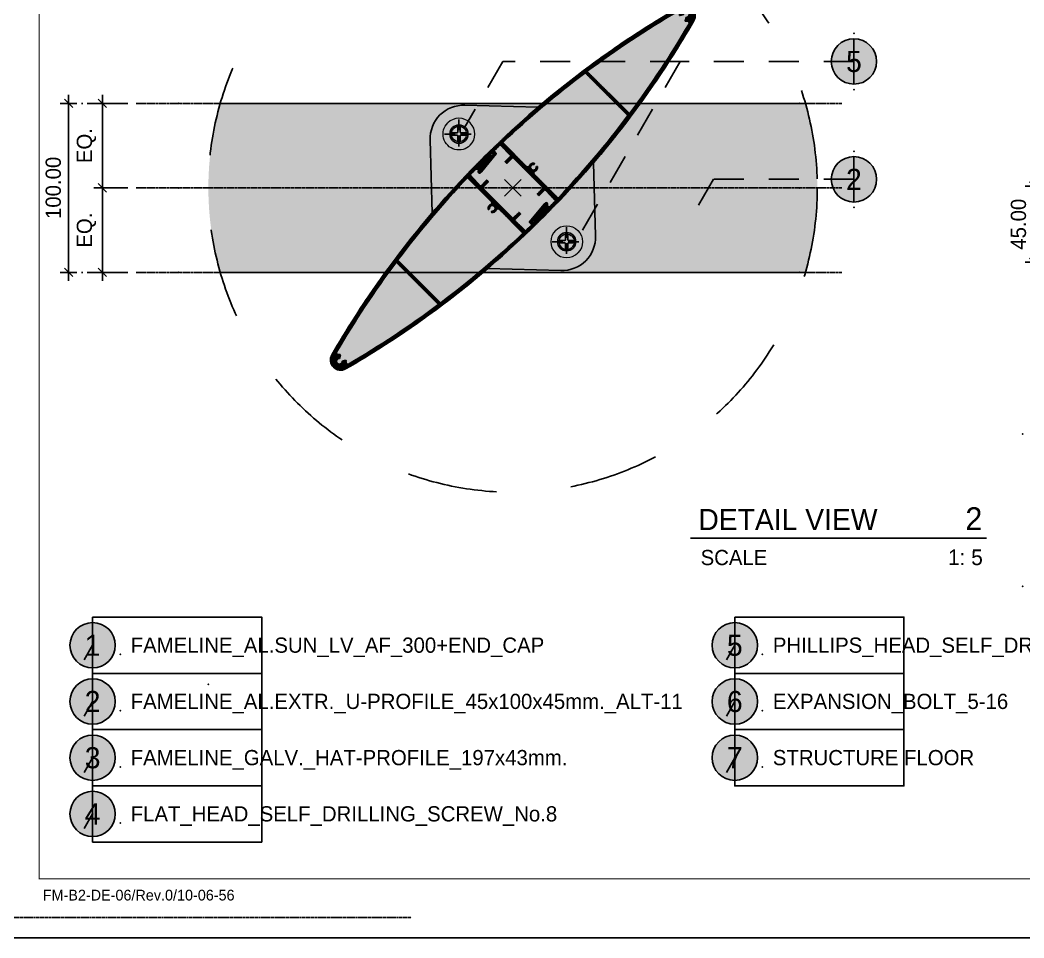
# Model space of a CAD drawing. Header units: millimetres. Extents: x -244126 to 368105, y -173968 to 259060.
# Drawn here: x -87612 to -87019, y 50301 to 50843 of the extents above; entities that cross this region are included whole.
import ezdxf
from ezdxf.enums import TextEntityAlignment as Align
from ezdxf.xclip import XClip

# ---------------------------------------------------------------- set-up
doc = ezdxf.new("R2010")
doc.units = ezdxf.units.MM
doc.header["$MEASUREMENT"] = 0
doc.header["$XCLIPFRAME"] = 0
for name, pattern in [('005_GG_TA_LINE', [13.75, 5, -1.25, 1.25, -1.25, 5]), ('ACAD_ISO04W100', [30, 24, -3, 0, -3]), ('BORDER2', [22.224999999999998, 6.35, -3.175, 6.35, -3.175, 0, -3.175]), ('CENTER', [2, 1.25, -0.25, 0.25, -0.25]), ('HIDDEN', [9.524999999999999, 6.35, -3.175]), ('TA_G_001.00_GG_TA_L_INE', [2.95, 1.1, -0.25, 0.25, -0.25, 1.1]), ('TA_GL_000.00010', [0.000275, 0.0001, -2.5e-05, 2.5e-05, -2.5e-05, 0.0001]), ('TA_HL_001.00', [6.5, 3.55, -2.95]), ('TA_HL_003.00000', [19.5, 10.65, -8.85]), ('TA_HL_015.00000', [97.5, 53.25, -44.25])]:
    doc.linetypes.add(name, pattern=pattern)
for name, color, linetype in [('000 - GRID', 8, 'CENTER'), ('000 - H A T C H', 8, 'Continuous'), ('000 - L I N E 0.1', 1, 'Continuous'), ('000 - SYMBOL CON', 1, 'Continuous'), ('000 - T E X T', 4, 'Continuous'), ('000 - TITLEBLOCK', 4, 'Continuous'), ('001 - ASCESSORIES', 1, 'Continuous'), ('A03_SUN LOUVER', 7, 'Continuous')]:
    doc.layers.add(name, color=color, linetype=linetype)
doc.styles.add('BROWALLIA', font='BrowalliaUPC.ttf')
doc.styles.add('century gothic111111', font='CordiaUPC.ttf')
doc.styles.add('Cetury Gothic', font='GOTHIC.TTF')
doc.styles.add('CORDIA', font='cordia.shx')
doc.styles.add('TA', font='Cordia New.ttf', dxfattribs={"height": 4.5})
doc.dimstyles.new('DIM E-E', dxfattribs={"dimscale": 2, "dimtxt": 0.18, "dimasz": 0.1, "dimexe": 0.1, "dimexo": 0.1, "dimgap": 0.09, "dimtad": 1, "dimtoh": 1, "dimzin": 0, "dimdsep": 46, "dimtxsty": 'CORDIA', "dimblk": 'OBLIQUE', "dimcen": 0.1, "dimdle": 0.1, "dimclrd": 40, "dimclre": 140, "dimclrt": 3, "dimadec": 0, "dimazin": 0, "dimtfac": 1, "dimtix": 1, "dimtmove": 2, "dimatfit": 3, "dimfxl": 1, "dimtolj": 1, "dimtzin": 0, "dimarcsym": 0})

# ---------------------------------------------------------------- blocks, each defined once
blk = doc.blocks.new('*U1777')
at = {"color": 0}
blk.add_wipeout([(3.637978807091713e-12, 50), (3.637978807091713e-12, -50), (2500.0000000000036, -50), (2500.0000000000036, 50)], dxfattribs=at).dxf.layer = '001 - ASCESSORIES'
at = {"layer": '001 - ASCESSORIES', "color": 0}
blk.add_lwpolyline([(3.645084234449314e-12, 50.00000000000001), (3.623767952376511e-12, -49.99999999999999), (2500.000000000003, -50.00000000000016), (2500.000000000003, 49.99999999999983)], close=True, dxfattribs=at)
blk = doc.blocks.new('000 - ASSCESSORIES_FAMELINE_AL.END_CAP_FOR_AF_300_TOP_VIEW_PART_1_of_4')
at = {"layer": '000 - H A T C H'}
h = blk.add_hatch(color=250, dxfattribs=at)
edge = h.paths.add_edge_path()
edge.add_line((44.26472835011374, 23.25153372617945), (14.52266582313227, 54.66245292382609))
edge.add_arc((-0.3262194707072616, 40.44413862827247), 20.55844974400425, 43.75724557493645, 89.09079801459133)
edge.add_line((0, 61), (0, 54.39999996224135))
edge.add_arc((0, 44.99999996876431), 9.399999993477032, -90, 90, ccw=False)
edge.add_line((0, 35.59999997528728), (0, 0))
edge.add_line((0, 0), (150, 0))
edge.add_arc((143.9253125867756, -0.05756107502707097), 6.074960118860481, 0.5428934427453079, 74.97374580631451)
edge.add_arc((5.427125415735645e-11, -536.1842101542244), 561.1842101368545, 74.97302848763162, 85.47596078445538)
at = {"layer": '001 - ASCESSORIES', "color": 0}
blk.add_lwpolyline([(150, 0, 0.3340455848577997), (145.5562401227216, 5.794662744228845, 0.04588564638147995), (44.26472835011373, 23.25153372617933), (14.52266582313314, 54.66245292382519, 0.2004257880829333), (0, 61)], format="xyb", dxfattribs=at)
at = {"layer": '001 - ASCESSORIES', "color": 8, "linetype": 'Continuous', "lineweight": 15}
for radius in [9.399999993477033, 4.499999996877314]:
    blk.add_arc((0, 44.99999996876431), radius, 270, 90, dxfattribs=at)
blk = doc.blocks.new('000 - ASSCESSORIES_FAMELINE_AL.END_CAP_FOR_AF_300_TOP_VIEW')
at = {"layer": '001 - ASCESSORIES', "color": 0}
blk.add_point((0, 0), dxfattribs=at)
at = {"layer": '001 - ASCESSORIES', "color": 0, "xscale": -1}
blk.add_blockref('000 - ASSCESSORIES_FAMELINE_AL.END_CAP_FOR_AF_300_TOP_VIEW_PART_1_of_4', (0, 0), dxfattribs=at)
at = {"layer": '001 - ASCESSORIES', "color": 0}
blk.add_blockref('000 - ASSCESSORIES_FAMELINE_AL.END_CAP_FOR_AF_300_TOP_VIEW_PART_1_of_4', (0, 0), dxfattribs=at)
at = {"layer": '001 - ASCESSORIES', "color": 0, "rotation": 180}
blk.add_blockref('000 - ASSCESSORIES_FAMELINE_AL.END_CAP_FOR_AF_300_TOP_VIEW_PART_1_of_4', (0, 0), dxfattribs=at)
at = {"layer": '001 - ASCESSORIES', "color": 0, "xscale": -1, "rotation": 180}
blk.add_blockref('000 - ASSCESSORIES_FAMELINE_AL.END_CAP_FOR_AF_300_TOP_VIEW_PART_1_of_4', (0, 0), dxfattribs=at)
blk = doc.blocks.new('000 - FAMELINE_AL.SUN_LV_AF_300_CUT_VIEW_PART_1_of_2')
at = {"layer": '000 - H A T C H'}
h = blk.add_hatch(dxfattribs=at)
h.set_pattern_fill('ANSI32', color=256, scale=0.1)
h.set_pattern_definition([(45, (1e-07, 0), (-0.6735192090801867, 0.6735192090801867), []), (45, (0.4490130999976489, 0), (-0.6735192090801867, 0.6735192090801867), [])])
edge = h.paths.add_edge_path()
edge.add_line((-12.69999989999709, -14.5), (-12.69999989999709, -22.96252179788644))
edge.add_arc((-12.39999989999619, -22.96252179788514), 0.3000000000009049, 180.0000000002476, 268.729579930849)
edge.add_arc((1.010724819394682e-07, 536.1842102674107), 559.5842103790587, 268.7295799305708, 269.2112908458474)
edge.add_arc((-7.700000101717837, -23.14700182279376), 0.1999999999846368, 269.2112906221153, 359.9999998045877)
edge.add_line((-7.500000101733201, -23.14700182347588), (-7.500000101733201, -21.33554905166602))
edge.add_arc((-7.300000101733083, -21.33554905166629), 0.2000000000001174, 94.99999999989979, 179.9999999999227, ccw=False)
edge.add_line((-7.317431250282277, -21.13631011204779), (6.384361544324896, -19.93755857253745))
edge.add_line((6.384361544324896, -19.93755857253745), (7.573502437872924, -19.93755857253745))
edge.add_arc((7.573502437872773, -20.13755857254167), 0.2000000000042164, 40.29714280170782, 89.99999999995669, ccw=False)
edge.add_arc((6.963341971657395, -20.65495996967756), 1.000000000185679, -102.31057074687902, 40.29714279829642, ccw=False)
edge.add_line((6.750131329593535, -21.63196622476607), (6.463341971552985, -21.13523248556703))
edge.add_line((6.463341971552985, -21.13523248556703), (-5.413028147479815, -22.17428023481989))
edge.add_arc((-5.40000010173248, -22.77413877649765), 0.599999999999801, 91.24418450716492, 271.0070075805223)
edge.add_line((-5.389455285913606, -23.37404610839076), (-0.6000001017317453, -23.80000011160882))
edge.add_arc((-0.6000001017549951, -24.40000011161049), 0.6000000000016641, -91.93687809869272, 89.99999999777981, ccw=False)
edge.add_arc((1.0000535155541e-07, 536.1842102123957), 561.1842103240335, 254.9671165591227, 269.93667071991433, ccw=False)
edge.add_arc((-143.9999998996585, -4.263800388132184e-12), 6.000000100977642, 105.0328834441222, 254.9671165619929, ccw=False)
edge.add_arc((1.003206904215403e-07, -536.1842102147752), 561.1842103264052, 90.0306457604641, 105.03288344091101, ccw=False)
edge.add_arc((-0.2999996984743082, 24.69991988105383), 0.3000000002147847, 4.1291173147328664e-08, 90.03064580192978, ccw=False)
edge.add_line((3.017404767684638e-07, 24.69991988127003), (3.017404767684638e-07, 24.20157889305665))
edge.add_arc((0.6000003017390402, 24.20157889305504), 0.5999999999985635, 179.9999999998463, 264.9177257110026)
edge.add_line((0.5468486145102022, 23.60393778156504), (4.182792874234258, 23.28057218916365))
edge.add_arc((4.137739819342601, 22.77399263906934), 0.5085790187658414, -85.0000000003829, 84.91772571131582, ccw=False)
edge.add_line((4.182065401465628, 22.26734891701381), (-6.163450113767646, 21.36223359109863))
edge.add_arc((-6.189596836592891, 21.66109200052944), 0.3000000000033566, 210.0000000003152, 275.0000000001255, ccw=False)
edge.add_line((-6.449404457730304, 21.51109200052633), (-7.422896813005388, 23.19723022065227))
edge.add_arc((-7.682704434144409, 23.04723022065147), 0.3000000000035955, 29.9999999997803, 90.78707816440158)
edge.add_arc((9.965100034037278e-08, -536.1842101817648), 559.584210293406, 90.78707816472217, 91.27042006943643)
edge.add_line((-12.40665125846939, 23.26244805454371), (-12.69999989999709, 14.5))
edge.add_arc((-12.399999899996, 14.50000000000182), 0.3000000000010914, 180.0000000003474, 270.0000000003474)
edge.add_line((-12.39999989999418, 14.20000000000073), (-7.799999899995634, 14.20000000000073))
edge.add_arc((-7.799999899996544, 14.10000000000127), 0.0999999999994543, -5.210836206970271e-10, 89.99999999947892, ccw=False)
edge.add_line((-7.699999899997089, 14.10000000000036), (-7.699999899997089, 12.80000000000109))
edge.add_arc((-7.799999899996544, 12.80000000000018), 0.0999999999994543, -89.99999999947892, 5.210836206970271e-10, ccw=False)
edge.add_line((-7.799999899995634, 12.70000000000073), (-12.39999989999418, 12.70000000000073))
edge.add_arc((-12.39999989999573, 12.39999999999936), 0.300000000001365, 89.99999999970484, 179.9999999996004)
edge.add_line((-12.69999989999709, 12.40000000000146), (-12.69999989999709, -12.39999999999964))
edge.add_arc((-12.39999989999509, -12.39999999999873), 0.3000000000020009, 180.0000000001737, 270.0000000001737)
edge.add_line((-12.39999989999418, -12.70000000000073), (-7.799999899995634, -12.69999999999891))
edge.add_arc((-7.799999899996453, -12.79999999999827), 0.09999999999936371, -5.729816621169448e-10, 89.99999999953081, ccw=False)
edge.add_line((-7.699999899997089, -12.79999999999927), (-7.699999899997089, -14.09999999999854))
edge.add_arc((-7.799999899996544, -14.09999999999945), 0.0999999999994543, -89.99999999947892, 5.210836206970271e-10, ccw=False)
edge.add_line((-7.799999899995634, -14.19999999999891), (-12.39999989999418, -14.19999999999891))
edge.add_arc((-12.39999989999509, -14.50000000000091), 0.3000000000020009, 89.9999999998263, 179.9999999998263)
edge = h.paths.add_edge_path(flags=16)
edge.add_arc((-78.03686660911126, 17.62900320166201), 0.3000000000013996, 98.02064417349526, 179.999999999255)
edge.add_line((-78.33686660911266, 17.62900320166591), (-78.33686660915632, -17.62900320165318))
edge.add_arc((-78.03686661012334, -17.62900320249094), 0.2999999990329769, 179.9999998399986, 261.9793556658627)
edge.add_arc((1.011249963767114e-07, 536.1842102251926), 559.5842103368594, 261.9793558258327, 268.4631431674327)
edge.add_arc((-14.9999998999993, -22.89881396002464), 0.3000000000022138, 268.463143167099, 359.9999999997374)
edge.add_line((-14.69999989999709, -22.89881396002602), (-14.69999989999709, -3.162277660168911))
edge.add_arc((-15.69999989999796, -3.162277660167817), 1.000000000000865, 359.9999999999374, 475.3769335251397)
edge.add_arc((-17.19999989999596, -9.003686685105095e-12), 2.499999999989634, 217.8374797629646, 295.3769335252099, ccw=False)
edge.add_arc((-18.93745850881503, -1.349532357017301), 0.299999999996024, 120.0000000009928, 217.8374797640897, ccw=False)
edge.add_line((-19.08745850881754, -1.089724735888012), (-18.91245427895122, -0.9886859966627526))
edge.add_arc((-18.76245427895245, -1.248493617795285), 0.2999999999969645, 38.626926558658226, 120.00000000006489, ccw=False)
edge.add_arc((-17.19999989999382, -2.733837969105814e-12), 1.700000000001968, 218.6269265584073, 501.3730734411999)
edge.add_arc((-18.76245427894987, 1.248493617802246), 0.3000000000027082, 239.9999999999994, 321.373073441406, ccw=False)
edge.add_line((-18.91245427895122, 0.9886859966645716), (-19.08745850881754, 1.089724735888012))
edge.add_arc((-18.93745850881736, 1.349532357021483), 0.299999999998478, 142.1625202368455, 239.9999999997925, ccw=False)
edge.add_arc((-17.19999989999893, 3.502309553482519e-12), 2.499999999997521, 64.62306647480051, 142.1625202369634, ccw=False)
edge.add_arc((-15.69999989999738, 3.162277660168726), 1.00000000000029, 244.6230664748082, 360.0000000000106)
edge.add_line((-14.69999989999709, 3.162277660168911), (-14.69999989999709, 22.89881396002602))
edge.add_arc((-14.9999998999993, 22.89881396002464), 0.3000000000022123, 2.625865944996915e-10, 91.53685683290105)
edge.add_arc((9.979628146083996e-08, -536.1842102099766), 559.5842103216132, 91.53685683247308, 98.02064417407306)
edge = h.paths.add_edge_path(flags=16)
edge.add_arc((-141.9130206551788, -3.965039364096049), 1.110763524366557, 122.0267026727237, 248.7928853530536, ccw=False)
edge.add_arc((-143.4475707621703, -1.260937655902352), 1.999999999982232, 298.212829105697, 320.9152797126032)
edge.add_arc((-142.0503845381477, -2.395781546196623), 0.1999999999997857, 320.9152797125727, 420.0000000002483)
edge.add_line((-141.9503845381485, -2.222576465439488), (-143.7690910978643, -1.172545743605951))
edge.add_arc((-144.9999998999922, -2.909563241174092e-12), 1.699999999999228, 43.60896063099341, 316.39103936936215, ccw=False)
edge.add_line((-143.7690910978716, 1.17254574360777), (-141.9503845381413, 2.22257646543585))
edge.add_arc((-142.0503845381398, 2.395781546197423), 0.200000000003344, 299.9999999989749, 399.0847202856335)
edge.add_arc((-143.447570762173, 1.260937655885139), 2.00000000000531, 39.084720287428, 61.78717089433421)
edge.add_arc((-141.9130206561253, 3.965039364300599), 1.110763524031073, 111.20711469428491, 237.97329737448348, ccw=False)
edge.add_arc((9.747067508669716e-08, -536.1842101997086), 559.5842103111183, 98.2379621871205, 104.73344099622571, ccw=False)
edge.add_arc((-80.13686660911428, 17.32903309062183), 0.3000000000016116, 3.8608050090260804e-10, 98.23796218753728, ccw=False)
edge.add_line((-79.83686660911266, 17.32903309062385), (-79.83686660915632, -17.32903309061476))
edge.add_arc((-80.13686660915397, -17.32903309061443), 0.2999999999976524, 261.7620378129924, 359.9999999999376, ccw=False)
edge.add_arc((9.431794012471073e-08, 536.1842101843636), 559.5842102954743, 255.2665590038648, 261.76203781297, ccw=False)
blk.add_point((-6.410457193851516e-10, -3.274180926382542e-10))
at = {"layer": 'A03_SUN LOUVER', "color": 0}
for points in [[(-12.69999989999709, -14.5), (-12.69999989999709, -22.96252179788644, 0.4077340483819051), (-12.40665125887684, -23.26244805453098, 0.002101863473810399), (-7.702753129867085, -23.34698287397077, 0.4182511765308896), (-7.500000101733201, -23.14700182347588), (-7.500000101733201, -21.33554905166602, -0.3888787318531037), (-7.317431250282277, -21.13631011204779), (6.384361544324896, -19.93755857253745), (7.573502437872924, -19.93755857253745, -0.2203348001535735), (7.726042554385606, -20.00820822327296, -0.7173014346399149), (6.750131329593535, -21.63196622476607), (6.463341971552985, -21.13523248556703), (-5.413028147479815, -22.17428023481989, 0.9979323798598794), (-5.389455285913606, -23.37404610839076), (-0.6000001017317457, -23.80000011160882, -1.017046923230914), (-0.6202791788681109, -24.99965731287921, -0.06541004824665045), (-145.5562401501309, -5.794662845635685, -0.7668711655260156), (-145.5562401507494, 5.794662845461062, -0.06555326848878645), (-0.3001601595104487, 24.99991983835571, -0.4143702306790109), (3.017404767684638e-07, 24.69991988127003), (3.017404767684638e-07, 24.20157889305665, 0.3884655114578036), (0.5468486145102022, 23.60393778156504), (4.182792874234258, 23.28057218916365, -0.915670971886964), (4.182065401465628, 22.26734891701381), (-6.163450113767646, 21.36223359109863, -0.2914734195851912), (-6.449404457730304, 21.51109200052633), (-7.422896813005388, 23.19723022065227, 0.2716334435158138), (-7.686825436162359, 23.34720191489032, 0.002108980039294419), (-12.40665125846939, 23.26244805454371), (-12.69999989999709, 14.5, 0.414213562373095), (-12.39999989999418, 14.20000000000073), (-7.799999899995634, 14.20000000000073, -0.414213562373095), (-7.699999899997089, 14.10000000000036), (-7.699999899997089, 12.80000000000109, -0.414213562373095), (-7.799999899995634, 12.70000000000073), (-12.39999989999418, 12.70000000000073, 0.4142135623725622), (-12.69999989999709, 12.40000000000146), (-12.69999989999709, -12.39999999999964, 0.414213562373095), (-12.39999989999418, -12.70000000000073), (-7.799999899995634, -12.69999999999891, -0.4142135623736278), (-7.699999899997089, -12.79999999999927), (-7.699999899997089, -14.09999999999854, -0.414213562373095), (-7.799999899995634, -14.19999999999891), (-12.39999989999418, -14.19999999999891, 0.414213562373095)], [(-78.0787255773765, 17.92606855941449, 0.3737820138691924), (-78.33686660911266, 17.62900320166591), (-78.33686660915632, -17.62900320165318, 0.3737820138697105), (-78.07872557908635, -17.92606855916711, 0.02829840943868344), (-15.00804589864932, -23.19870604379321, 0.4220919004688908), (-14.69999989999709, -22.89881396002602), (-14.69999989999709, -3.162277660168911, 0.5507604245865321), (-16.12857132856956, -2.258769757261689, -0.3518586728565229), (-19.17438468273834, -1.533559496612725, -0.4548701274340908), (-19.08745850881754, -1.089724735888012), (-18.91245427895122, -0.9886859966627526, -0.3707699816195648), (-18.5280861221116, -1.061219575127325, 2.853402154542438), (-18.52808612210432, 1.061219575130963, -0.3707699816195648), (-18.91245427895122, 0.9886859966645716), (-19.08745850881754, 1.089724735888012, -0.4548701274333012), (-19.17438468274562, 1.533559496614544, -0.3518586728561191), (-16.12857132856956, 2.258769757263508, 0.5507604245865323), (-14.69999989999709, 3.162277660168911), (-14.69999989999709, 22.89881396002602, 0.4220919004688907), (-15.00804589864932, 23.19870604379321, 0.02829840943868338)], [(-142.314828627569, -5.000580749259825, -0.6174087660379708), (-142.5020745905866, -3.023332898023, 0.09938340767067787), (-141.8951416243661, -2.521875311786062, 0.4614546159246116), (-141.9503845381485, -2.222576465439488), (-143.7690910978643, -1.172545743605951, -2.499611480493453), (-143.7690910978716, 1.17254574360777), (-141.9503845381413, 2.22257646543585, 0.4614546159191981), (-141.8951416243516, 2.521875311784243, 0.09938340767067784), (-142.5020745905793, 3.023332898026638, -0.6174087660371858), (-142.3148286292497, 5.00058074881963, -0.02834946401474949), (-80.17985201719497, 17.62593754443333, -0.4569807975653656), (-79.83686660911266, 17.32903309062385), (-79.83686660915632, -17.32903309061476, -0.4569807975642661), (-80.17985201723135, -17.62593754442241, -0.02834946401474949)]]:
    blk.add_lwpolyline(points, format="xyb", close=True, dxfattribs=at)
blk = doc.blocks.new('000 - FAMELINE_AL.SUN_LV_AF_300_CUT_VIEW')
at = {"layer": 'Defpoints', "color": 250}
for p, q in [((0, 6.923684722735746), (0, -6.923684722735746)), ((6.923684722735746, 0), (-6.923684722735746, 0))]:
    blk.add_line(p, q, dxfattribs=at)
at = {"layer": 'A03_SUN LOUVER', "color": 0}
blk.add_blockref('000 - FAMELINE_AL.SUN_LV_AF_300_CUT_VIEW_PART_1_of_2', (-1.000078668766946e-07, 3.274180926382542e-10), dxfattribs=at)
at = {"layer": 'A03_SUN LOUVER', "color": 0, "rotation": 180}
blk.add_blockref('000 - FAMELINE_AL.SUN_LV_AF_300_CUT_VIEW_PART_1_of_2', (1.000078677246014e-07, -3.274180926382419e-10), dxfattribs=at)
blk = doc.blocks.new('*U1668')
at = {"layer": '001 - ASCESSORIES', "color": 0, "rotation": 45.00000000000001}
blk.add_blockref('000 - ASSCESSORIES_FAMELINE_AL.END_CAP_FOR_AF_300_TOP_VIEW', (-2.947915089361279e-08, 7.116896589460294e-08), dxfattribs=at)
at = {"layer": 'A03_SUN LOUVER', "color": 3, "rotation": 45.00000000000001}
blk.add_blockref('000 - FAMELINE_AL.SUN_LV_AF_300_CUT_VIEW', (-2.94785881724756e-08, 7.116952861574014e-08), dxfattribs=at)
blk = doc.blocks.new('000 - DYNAMIC_VIEW_ASSCESSORIES_FLAT_HEAD_SELF_DRILLING_SCREW_No.8_TOP_VIEW')
at = {"layer": '000 - H A T C H'}
h = blk.add_hatch(color=250, dxfattribs=at)
h.dxf.hatch_style = 1
edge = h.paths.add_edge_path()
edge.add_arc((2.273738077251244e-10, 0), 5.4, 0, 360)
at = {"layer": '001 - ASCESSORIES', "color": 0}
for p, q in [((-1.259695539824571, 0.685227454828527), (-4.544373720146394, 0.685227454828527)), ((-0.6852274546011532, 4.544373719847113), (-0.6852274546011532, 1.259695539792797)), ((0.6852274550559008, 1.259695539792797), (0.6852274550559008, 4.544373719847113)), ((4.544373720078665, 0.685227454828527), (1.259695539756843, 0.685227454828527)), ((-4.544373720146394, -0.685227454828527), (-1.259695539824571, -0.685227454828527)), ((-0.6852274546011532, -1.259695540051945), (-0.6852274546011532, -4.54437372011462)), ((0.6852274550559008, -4.54437372011462), (0.6852274550559008, -1.259695540051945)), ((1.259695539756843, -0.685227454828527), (4.544373720078665, -0.685227454828527))]:
    blk.add_line(p, q, dxfattribs=at)
blk.add_circle((2.273738077251244e-10, 0), 5.4, dxfattribs=at)
for centre, radius, start, end in [((2.273738077251244e-10, 0), 4.595744680851064, 171.4252019011913, 188.5747980988086), ((-1.259695539824571, 1.259695539792797), 0.574468085106383, 270, 0), ((2.273738077251244e-10, 0), 4.595744680851064, 81.42520190129437, 98.57479809870566), ((1.259695539756843, 1.259695539792797), 0.574468085106383, 180, 270), ((2.273738077251244e-10, 0), 4.595744680851064, 351.4252019011913, 8.574798098808694), ((-1.259695539824571, -1.259695540051945), 0.574468085106383, 0, 90), ((2.273738077251244e-10, 0), 4.595744680851064, 261.4252019012943, 278.5747980987056), ((1.259695539756843, -1.259695540051945), 0.574468085106383, 90, 180)]:
    blk.add_arc(centre, radius, start, end, dxfattribs=at)
at = {"layer": 'Defpoints', "color": 250, "linetype": 'HIDDEN'}
for p, q in [((2.273738077251244e-10, 8.617021276779656), (2.273738077251244e-10, -8.617021276261362)), ((-8.617021276556464, 0), (8.617021276488735, 0))]:
    blk.add_line(p, q, dxfattribs=at)
blk = doc.blocks.new('*U4280')
at = {"layer": '001 - ASCESSORIES', "color": 0}
blk.add_blockref('000 - DYNAMIC_VIEW_ASSCESSORIES_FLAT_HEAD_SELF_DRILLING_SCREW_No.8_TOP_VIEW', (-6.984919309616089e-10, 0), dxfattribs=at)
blk = doc.blocks.new('000 - FAMELINE_BUBBLE_TYP.DETAIL_AL.SUN_LV._AF300+END_CAP_CUT_VIEW_TYPE_1')
at = {"color": 2}
ref = blk.add_blockref('*U1777', (-2299.999999899355, 2.270098775625229e-09), dxfattribs=at)
XClip(ref).set_block_clipping_path([(2274.3833292214026, 178.1678594673945), (2225.2252977702547, 163.7337590926399), (2182.1250680004428, 136.0349233125931), (2148.5743642009816, 97.31534707083418), (2127.2912648599845, 50.71186016028399), (2120.000000110594, -7.117331540224212e-08), (2127.2912648599845, -50.71186030263064), (2148.5743642009816, -97.31534721318084), (2182.1250680004428, -136.0349234549398), (2225.225297770254, -163.7337592349867), (2274.3833292214026, -178.1678596097413), (2325.616670999785, -178.1678596097413), (2374.7747024509335, -163.7337592349868), (2417.874932220745, -136.0349234549401), (2451.4256360202066, -97.31534721318124), (2472.7087353612037, -50.71186030263108), (2480.000000110594, -7.117378121345814e-08), (2472.7087353612037, 50.711860160283564), (2451.425636020207, 97.31534707083378), (2417.874932220746, 136.0349233125928), (2374.774702450934, 163.7337590926397), (2325.616670999786, 178.1678594673944)])
at = {"layer": '000 - H A T C H'}
h = blk.add_hatch(dxfattribs=at)
h.set_pattern_fill('DOTS', color=8, scale=25)
h.set_pattern_definition([(0, (0, 0), (0.78125, 1.5625), [0, -1.5625])])
edge = h.paths.add_edge_path()
edge.add_arc((2.112392394337803e-07, -6.890331860631704e-08), 180.0000000000007, 163.8723797632559, 196.1276201895775)
edge.add_line((-172.9161644672477, -49.9999999977299), (172.9161648897243, -49.99999999773097))
edge.add_arc((2.112392394337803e-07, -6.890331860631704e-08), 180.0000000000007, 343.8723798104222, 376.1276202367439)
edge.add_line((172.9161648485642, 50.0000000022701), (-172.9161644260868, 50.00000000227009))
at = {"layer": '000 - SYMBOL CON', "color": 2, "linetype": 'ByBlock'}
blk.add_circle((2.112392394337803e-07, -6.890331860631704e-08), 180, dxfattribs=at)
at = {"color": 3}
blk.add_blockref('*U1668', (1.40065822051838e-07, 2.270098775625229e-09), dxfattribs=at)
at = {"layer": '001 - ASCESSORIES'}
for p in [(-31.81980505966749, 31.81980520224897), (31.81980520247816, -31.81980506014224)]:
    blk.add_blockref('*U4280', p, dxfattribs=at)
blk = doc.blocks.new('A$Cfd196da9')
at = {"color": 0, "linetype": 'ByBlock', "const_width": 0.1}
blk.add_lwpolyline([(-143.5, -98.00000000003524), (96.5, -98.00000000003524), (96.5, 98.99999999999818), (-143.5, 98.99999999999818)], close=True, dxfattribs=at)
blk = doc.blocks.new('*U1678')
at = {"linetype": '005_GG_TA_LINE'}
blk.add_point((125, 149.9999999998238), dxfattribs=at)
at = {"layer": '000 - L I N E 0.1', "color": 21, "linetype": 'Continuous'}
blk.add_lwpolyline([(0, 35.5985669515303), (0, 0), (35.5985669515303, 0)], dxfattribs=at)
at = {"layer": '000 - TITLEBLOCK', "color": 250}
blk.add_lwpolyline([(0, 0), (1485, 0), (1485, 1050), (0, 1050)], close=True, dxfattribs=at)
at = {"layer": 'Defpoints', "color": 250, "linetype": 'TA_G_001.00_GG_TA_L_INE'}
blk.add_line((5, 11.99999999996498), (245, 11.99999999996498), dxfattribs=at)
at = {"layer": '000 - T E X T', "color": 3, "xscale": 5, "yscale": 5, "zscale": 5}
blk.add_blockref('A$Cfd196da9', (742.5, 525), dxfattribs=at)
at = {"color": 4, "style": 'TA'}
blk.add_attdef('PAPER_SIZE', text='', height=6.254991836728832, dxfattribs=at).set_placement((1421.497533925394, 24.9351406972437), align=Align.MIDDLE_RIGHT)
blk.add_attdef('SCALE_SIZE', text='', height=6.254991836728832, dxfattribs=at).set_placement((1433.777100564457, 25.06541131656832), align=Align.MIDDLE_LEFT)
at = {"layer": '000 - H A T C H', "color": 4, "insert": (27.1821684238239, 28.49401602773924), "char_height": 6.356886955630516, "attachment_point": 1, "style": 'century gothic111111'}
blk.add_mtext('FM-B2-DE-06/Rev.0/10-06-56', dxfattribs=at)
at = {"layer": '000 - T E X T', "color": 250, "style": 'TA'}
for tag, height, p in [('SUPERLINK', 5, (43.16158817450173, 1039.413349658148)), ('NAMEFILE', 5, (43.16158817450173, 1029.412246727175)), ('SC', 100, (8.409393920970842, 938.0263306360052))]:
    blk.add_attdef(tag, text='', height=height, dxfattribs=at).set_placement(p, align=Align.MIDDLE_LEFT)
at = {"layer": '000 - T E X T', "color": 4, "style": 'TA'}
for tag, height, p in [('PRELIM_NAME_JOB_1', 5, (1311.66251245334, 825.4775246981762)), ('PRELIM_NAME_JOB_2', 5, (1311.66251245334, 814.5692861389898)), ('PRELIM_NAME_PROJECT_1', 7.5, (1237.016375002395, 773.2756477634939)), ('PRELIM_NAME_PROJECT_2', 7.5, (1237.016375002395, 754.7756477634948)), ('PRELIM_NAME_PROJECT_3', 7.5, (1237.016375002395, 736.2756477634957)), ('PRELIM_NAME_TITLE_3', 6, (1238.766375002397, 184.9701797748185)), ('DRAWING_NO1', 6.000000000000001, (1236.527177739654, 82.28844565974441)), ('DRAWING_NO2', 6.000000000000001, (1236.527177739654, 62.28623979779741)), ('PRELIM_NAME_TITLE_1', 1.2, (247.7532750004793, 43.65403595496355)), ('PRELIM_NAME_TITLE_2', 1.2, (247.7532750004793, 40.32403595496362))]:
    blk.add_attdef(tag, text='', height=height, dxfattribs=at).set_placement(p, align=Align.MIDDLE_LEFT)
at = {"layer": '000 - T E X T', "color": 4, "style": 'Cetury Gothic'}
for tag, p in [('SHEET_NO.', (1403.947357155112, 84.99435907255929)), ('TOTAL_SHEET_NO.', (1402.414607150331, 44.0996035783246))]:
    blk.add_attdef(tag, text='', height=9, dxfattribs=at).set_placement(p, align=Align.CENTER)
at = {"layer": '000 - T E X T', "color": 4, "style": 'TA'}
blk.add_attdef('NAME_REMARK', (138.2147494100354, 43.25992316494649), '', height=10, dxfattribs=at)
blk = doc.blocks.new('000 - ARROW FOR SYMBOL')
at = {"layer": '000 - SYMBOL CON', "color": 0, "linetype": 'HIDDEN'}
blk.add_solid([(1.288675134594087, 1.565384140907554), (0, 0), (0.7113248654059134, 1.898717474236037)], dxfattribs=at)
blk = doc.blocks.new('*U1707')
h = blk.add_hatch(color=250)
h.dxf.hatch_style = 1
edge = h.paths.add_edge_path()
edge.add_arc((0, 4.440892098500626e-16), 2.682889368654322, 0, 360)
for p in [(0, 3.32561480080992), (0, -3.325614800809919)]:
    blk.add_point(p)
at = {"layer": '000 - SYMBOL CON', "color": 0, "linetype": 'ByBlock'}
for points in [[(2.999519565323716e-31, 0), (-16.58614950711599, -1.97215226305253e-31), (-18.7817935814866, -3.802967092142165)], [(-16.58614950711599, 1.224646799147353e-15), (-16.58614950711599, -1.97215226305253e-31), (-18.78179358149604, -3.802967092157809)]]:
    blk.add_lwpolyline(points, dxfattribs=at)
at = {"layer": '000 - SYMBOL CON', "color": 2}
blk.add_circle((0, 4.440892098500626e-16), 2.682889368654322, dxfattribs=at)
at = {"layer": 'Defpoints', "color": 250}
blk.add_line((0, -2.682889368654322), (4.440892098500626e-16, 2.682889368654322), dxfattribs=at)
at = {"layer": '000 - SYMBOL CON', "color": 0}
for p in [(-18.7817935814866, -3.802967092142165), (-18.78179358149604, -3.802967092157809)]:
    blk.add_blockref('000 - ARROW FOR SYMBOL', p, dxfattribs=at)
at = {"layer": '000 - T E X T', "style": 'BROWALLIA'}
blk.add_attdef('NO.CODE', text='', height=2.5, dxfattribs=at).set_placement((0, 0), align=Align.MIDDLE_CENTER)
blk = doc.blocks.new('*U1709')
h = blk.add_hatch(color=250)
h.dxf.hatch_style = 1
edge = h.paths.add_edge_path()
edge.add_arc((0, 4.440892098500626e-16), 2.682889368654322, 0, 360)
for p in [(0, 3.32561480080992), (0, -3.325614800809919)]:
    blk.add_point(p)
at = {"layer": '000 - SYMBOL CON', "color": 0, "linetype": 'ByBlock'}
for points in [[(-20.55911793929627, 1.224646799147353e-15), (-41.52590075354675, 2.567690346188957e-15), (-46.07835470877214, -7.885081549562257)], [(2.999519565323716e-31, 0), (-20.55911793929627, -2.444552362979219e-31), (-32.92949465211093, -21.42612097533207)]]:
    blk.add_lwpolyline(points, dxfattribs=at)
at = {"layer": '000 - SYMBOL CON', "color": 2}
blk.add_circle((0, 4.440892098500626e-16), 2.682889368654322, dxfattribs=at)
at = {"layer": 'Defpoints', "color": 250}
blk.add_line((0, -2.682889368654322), (4.440892098500626e-16, 2.682889368654322), dxfattribs=at)
at = {"layer": '000 - SYMBOL CON', "color": 0}
for p in [(-46.07835470877214, -7.885081549562257), (-32.92949465211093, -21.42612097533207)]:
    blk.add_blockref('000 - ARROW FOR SYMBOL', p, dxfattribs=at)
at = {"layer": '000 - T E X T', "style": 'BROWALLIA'}
blk.add_attdef('NO.CODE', text='', height=2.5, dxfattribs=at).set_placement((0, 0), align=Align.MIDDLE_CENTER)
blk = doc.blocks.new('*U1710')
at = {"color": 3}
blk.add_point((0, -367.0922331679976), dxfattribs=at)
at = {"layer": '000 - GRID', "color": 0, "linetype": 'ByBlock'}
blk.add_line((0, 24.99999999999999), (3.495173032126783e-14, -392.0922331679976), dxfattribs=at)
at = {"layer": '000 - GRID', "color": 0}
blk.add_point((0, 0), dxfattribs=at)
at = {"style": 'TA', "flags": 1}
blk.add_attdef('LOCATION', (6, 6), '', height=4.5, dxfattribs=at)
blk = doc.blocks.new('_Oblique')
at = {"color": 0, "linetype": 'ByBlock', "lineweight": -2}
blk.add_line((-0.5, -0.5), (0.5, 0.5), dxfattribs=at)
blk = doc.blocks.new('*D1815')
at = {"color": 140, "linetype": 'ACAD_ISO04W100', "lineweight": -2, "transparency": 16777216}
for p, q in [((-87548.67723066246, 50794.19871726329), (-87568.67723066255, 50794.19871726329)), ((-87548.67723066246, 50744.19871726329), (-87568.67723066255, 50744.19871726329))]:
    blk.add_line(p, q, dxfattribs=at)
at = {"color": 40, "lineweight": -2, "transparency": 16777216}
blk.add_line((-87563.67723066255, 50799.19871726329), (-87563.67723066255, 50739.19871726329), dxfattribs=at)
at = {"layer": 'Defpoints', "color": 0, "transparency": 16777216}
for p in [(-87543.67723066246, 50794.19871726329), (-87563.67723066255, 50744.19871726329), (-87543.67723066246, 50744.19871726329)]:
    blk.add_point(p, dxfattribs=at)
at = {"color": 40, "lineweight": -2, "transparency": 16777216, "xscale": 5, "yscale": 5, "zscale": 5}
for p, rotation in [((-87563.67723066255, 50794.19871726329), 90), ((-87563.67723066255, 50744.19871726329), 270)]:
    blk.add_blockref('_Oblique', p, dxfattribs=dict(at, rotation=rotation))
at = {"color": 3, "transparency": 16777216, "insert": (-87573.10580209109, 50769.19871726331), "char_height": 9, "attachment_point": 5, "rotation": 90, "style": 'CORDIA'}
blk.add_mtext('\\A1;EQ.', dxfattribs=at)
blk = doc.blocks.new('*D1816')
at = {"color": 40, "lineweight": -2, "transparency": 16777216}
blk.add_line((-87563.67723066255, 50749.19871726329), (-87563.67723066255, 50689.19871726329), dxfattribs=at)
at = {"color": 140, "linetype": 'ACAD_ISO04W100', "lineweight": -2, "transparency": 16777216}
for p, q in [((-87548.67723066246, 50744.19871726329), (-87568.67723066255, 50744.19871726329)), ((-87548.67723066246, 50694.19871726329), (-87568.67723066255, 50694.19871726329))]:
    blk.add_line(p, q, dxfattribs=at)
at = {"layer": 'Defpoints', "color": 0, "transparency": 16777216}
for p in [(-87543.67723066246, 50744.19871726329), (-87563.67723066255, 50694.19871726329), (-87543.67723066246, 50694.19871726329)]:
    blk.add_point(p, dxfattribs=at)
at = {"color": 40, "lineweight": -2, "transparency": 16777216, "xscale": 5, "yscale": 5, "zscale": 5}
for p, rotation in [((-87563.67723066255, 50744.19871726329), 90), ((-87563.67723066255, 50694.19871726329), 270)]:
    blk.add_blockref('_Oblique', p, dxfattribs=dict(at, rotation=rotation))
at = {"color": 3, "transparency": 16777216, "insert": (-87573.10580209109, 50719.19871726331), "char_height": 9, "attachment_point": 5, "rotation": 90, "style": 'CORDIA'}
blk.add_mtext('\\A1;EQ.', dxfattribs=at)
blk = doc.blocks.new('*D1817')
at = {"color": 140, "linetype": 'ACAD_ISO04W100', "lineweight": -2, "transparency": 16777216}
for p, q in [((-87548.67723066246, 50794.19871726329), (-87588.67723066255, 50794.19871726329)), ((-87548.67723066246, 50694.19871726329), (-87588.67723066255, 50694.19871726329))]:
    blk.add_line(p, q, dxfattribs=at)
at = {"color": 40, "lineweight": -2, "transparency": 16777216}
blk.add_line((-87583.67723066255, 50799.19871726329), (-87583.67723066255, 50689.19871726329), dxfattribs=at)
at = {"layer": 'Defpoints', "color": 0, "transparency": 16777216}
for p in [(-87543.67723066246, 50794.19871726329), (-87583.67723066255, 50694.19871726329), (-87543.67723066246, 50694.19871726329)]:
    blk.add_point(p, dxfattribs=at)
at = {"color": 40, "lineweight": -2, "transparency": 16777216, "xscale": 5, "yscale": 5, "zscale": 5}
for p, rotation in [((-87583.67723066255, 50794.19871726329), 90), ((-87583.67723066255, 50694.19871726329), 270)]:
    blk.add_blockref('_Oblique', p, dxfattribs=dict(at, rotation=rotation))
at = {"color": 3, "transparency": 16777216, "insert": (-87592.67723066252, 50744.19871726331), "char_height": 9, "attachment_point": 5, "rotation": 90, "style": 'CORDIA'}
blk.add_mtext('\\A1;100.00', dxfattribs=at)
blk = doc.blocks.new('*D1818')
at = {"color": 40, "lineweight": -2, "transparency": 16777216}
blk.add_line((-87013.09189528855, 50750.19871719212), (-87013.09189528855, 50695.19871719205), dxfattribs=at)
at = {"color": 140, "linetype": 'ACAD_ISO04W100', "lineweight": -2, "transparency": 16777216}
for p, q in [((-86998.09189528847, 50745.19871719212), (-87018.09189528855, 50745.19871719212)), ((-86998.09189528847, 50700.19871719205), (-87018.09189528855, 50700.19871719205))]:
    blk.add_line(p, q, dxfattribs=at)
at = {"layer": 'Defpoints', "color": 0, "transparency": 16777216}
for p in [(-86993.09189528847, 50745.19871719212), (-87013.09189528855, 50700.19871719205), (-86993.09189528847, 50700.19871719205)]:
    blk.add_point(p, dxfattribs=at)
at = {"color": 40, "lineweight": -2, "transparency": 16777216, "xscale": 5, "yscale": 5, "zscale": 5}
for p, rotation in [((-87013.09189528855, 50745.19871719212), 90), ((-87013.09189528855, 50700.19871719205), 270)]:
    blk.add_blockref('_Oblique', p, dxfattribs=dict(at, rotation=rotation))
at = {"color": 3, "transparency": 16777216, "insert": (-87022.09189528853, 50722.6987171921), "char_height": 9, "attachment_point": 5, "rotation": 90, "style": 'CORDIA'}
blk.add_mtext('\\A1;45.00', dxfattribs=at)
blk = doc.blocks.new('*U1697')
h = blk.add_hatch(color=250)
h.dxf.hatch_style = 1
edge = h.paths.add_edge_path()
edge.add_arc((0, 4.440892098500626e-16), 2.682889368654322, 0, 360)
for p in [(0, 0), (3.256697721900309, -1.078776463495014)]:
    blk.add_point(p)
at = {"layer": '000 - SYMBOL CON', "color": 0, "linetype": 'ByBlock'}
for points in [[(0, 0), (0, 0), (-1.000000000001039, -1.732050807568276)], [(0, 1.224646799147353e-15), (0, 0), (-1.000000000011598, -1.732050807582993)]]:
    blk.add_lwpolyline(points, dxfattribs=at)
at = {"layer": '000 - SYMBOL CON', "color": 2}
blk.add_circle((0, 4.440892098500626e-16), 2.682889368654322, dxfattribs=at)
at = {"layer": 'Defpoints', "color": 250}
blk.add_line((0, -2.682889368654322), (4.440892098500626e-16, 2.682889368654322), dxfattribs=at)
blk.add_lwpolyline([(0, 3.32561480080992), (20, 3.32561480080992), (20, -3.325614800809918), (0, -3.325614800809919)], close=True, dxfattribs=at)
at = {"layer": '000 - SYMBOL CON', "color": 0}
for p in [(-1.000000000001039, -1.732050807568276), (-1.000000000011598, -1.732050807582993)]:
    blk.add_blockref('000 - ARROW FOR SYMBOL', p, dxfattribs=at)
at = {"layer": '000 - T E X T', "style": 'BROWALLIA'}
blk.add_attdef('NO.CODE', text='', height=2.5, dxfattribs=at).set_placement((0, 0), align=Align.MIDDLE_CENTER)
at = {"layer": '000 - T E X T', "style": 'TA'}
blk.add_attdef('NAME1', (4.500210956275104, -0.8865851071886932), '', height=1.8, dxfattribs=at)
blk = doc.blocks.new('*U1696')
h = blk.add_hatch(color=250)
h.dxf.hatch_style = 1
edge = h.paths.add_edge_path()
edge.add_arc((0, 4.440892098500626e-16), 2.682889368654322, 0, 360)
for p in [(0, 0), (3.256697721900309, -1.078776463495014)]:
    blk.add_point(p)
at = {"layer": '000 - SYMBOL CON', "color": 0, "linetype": 'ByBlock'}
for points in [[(0, 0), (0, 0), (-1.000000000001041, -1.732050807568276)], [(0, 1.224646799147353e-15), (0, 0), (-1.0000000000116, -1.732050807582993)]]:
    blk.add_lwpolyline(points, dxfattribs=at)
at = {"layer": '000 - SYMBOL CON', "color": 2}
blk.add_circle((0, 4.440892098500626e-16), 2.682889368654322, dxfattribs=at)
at = {"layer": 'Defpoints', "color": 250}
blk.add_line((0, -2.682889368654322), (4.440892098500626e-16, 2.682889368654322), dxfattribs=at)
blk.add_lwpolyline([(0, 3.32561480080992), (20, 3.32561480080992), (20, -3.325614800809918), (0, -3.325614800809919)], close=True, dxfattribs=at)
at = {"layer": '000 - SYMBOL CON', "color": 0}
for p in [(-1.000000000001041, -1.732050807568276), (-1.0000000000116, -1.732050807582993)]:
    blk.add_blockref('000 - ARROW FOR SYMBOL', p, dxfattribs=at)
at = {"layer": '000 - T E X T', "style": 'BROWALLIA'}
blk.add_attdef('NO.CODE', text='', height=2.5, dxfattribs=at).set_placement((0, 0), align=Align.MIDDLE_CENTER)
at = {"layer": '000 - T E X T', "style": 'TA'}
blk.add_attdef('NAME1', (4.500210956275104, -0.8865851071886932), '', height=1.8, dxfattribs=at)
blk = doc.blocks.new('*U1695')
h = blk.add_hatch(color=250)
h.dxf.hatch_style = 1
edge = h.paths.add_edge_path()
edge.add_arc((0, 4.440892098500626e-16), 2.682889368654322, 0, 360)
for p in [(0, 0), (3.256697721900309, -1.078776463495014)]:
    blk.add_point(p)
at = {"layer": '000 - SYMBOL CON', "color": 0, "linetype": 'ByBlock'}
for points in [[(0, 0), (0, 0), (-1.000000000001041, -1.732050807568277)], [(0, 1.224646799147353e-15), (0, 0), (-1.0000000000116, -1.732050807582994)]]:
    blk.add_lwpolyline(points, dxfattribs=at)
at = {"layer": '000 - SYMBOL CON', "color": 2}
blk.add_circle((0, 4.440892098500626e-16), 2.682889368654322, dxfattribs=at)
at = {"layer": 'Defpoints', "color": 250}
blk.add_line((0, -2.682889368654322), (4.440892098500626e-16, 2.682889368654322), dxfattribs=at)
blk.add_lwpolyline([(0, 3.32561480080992), (20, 3.32561480080992), (20, -3.325614800809918), (0, -3.325614800809919)], close=True, dxfattribs=at)
at = {"layer": '000 - SYMBOL CON', "color": 0}
for p in [(-1.000000000001041, -1.732050807568277), (-1.0000000000116, -1.732050807582994)]:
    blk.add_blockref('000 - ARROW FOR SYMBOL', p, dxfattribs=at)
at = {"layer": '000 - T E X T', "style": 'BROWALLIA'}
blk.add_attdef('NO.CODE', text='', height=2.5, dxfattribs=at).set_placement((0, 0), align=Align.MIDDLE_CENTER)
at = {"layer": '000 - T E X T', "style": 'TA'}
blk.add_attdef('NAME1', (4.500210956275104, -0.8865851071886932), '', height=1.8, dxfattribs=at)
blk = doc.blocks.new('*U1694')
h = blk.add_hatch(color=250)
h.dxf.hatch_style = 1
edge = h.paths.add_edge_path()
edge.add_arc((0, 4.440892098500626e-16), 2.682889368654322, 0, 360)
for p in [(0, 0), (3.256697721900309, -1.078776463495014)]:
    blk.add_point(p)
at = {"layer": '000 - SYMBOL CON', "color": 0, "linetype": 'ByBlock'}
for points in [[(0, 0), (0, 0), (-1.000000000001041, -1.732050807568276)], [(0, 1.224646799147353e-15), (0, 0), (-1.0000000000116, -1.732050807582993)]]:
    blk.add_lwpolyline(points, dxfattribs=at)
at = {"layer": '000 - SYMBOL CON', "color": 2}
blk.add_circle((0, 4.440892098500626e-16), 2.682889368654322, dxfattribs=at)
at = {"layer": 'Defpoints', "color": 250}
blk.add_line((0, -2.682889368654322), (4.440892098500626e-16, 2.682889368654322), dxfattribs=at)
blk.add_lwpolyline([(0, 3.32561480080992), (20, 3.32561480080992), (20, -3.325614800809918), (0, -3.325614800809919)], close=True, dxfattribs=at)
at = {"layer": '000 - SYMBOL CON', "color": 0}
for p in [(-1.000000000001041, -1.732050807568276), (-1.0000000000116, -1.732050807582993)]:
    blk.add_blockref('000 - ARROW FOR SYMBOL', p, dxfattribs=at)
at = {"layer": '000 - T E X T', "style": 'BROWALLIA'}
blk.add_attdef('NO.CODE', text='', height=2.5, dxfattribs=at).set_placement((0, 0), align=Align.MIDDLE_CENTER)
at = {"layer": '000 - T E X T', "style": 'TA'}
blk.add_attdef('NAME1', (4.500210956275104, -0.8865851071886932), '', height=1.8, dxfattribs=at)
blk = doc.blocks.new('*U1693')
h = blk.add_hatch(color=250)
h.dxf.hatch_style = 1
edge = h.paths.add_edge_path()
edge.add_arc((0, 4.440892098500626e-16), 2.682889368654322, 0, 360)
for p in [(0, 0), (3.256697721900309, -1.078776463495014)]:
    blk.add_point(p)
at = {"layer": '000 - SYMBOL CON', "color": 0, "linetype": 'ByBlock'}
for points in [[(0, 0), (0, 0), (-1.000000000001041, -1.732050807568276)], [(0, 1.224646799147353e-15), (0, 0), (-1.0000000000116, -1.732050807582993)]]:
    blk.add_lwpolyline(points, dxfattribs=at)
at = {"layer": '000 - SYMBOL CON', "color": 2}
blk.add_circle((0, 4.440892098500626e-16), 2.682889368654322, dxfattribs=at)
at = {"layer": 'Defpoints', "color": 250}
blk.add_line((0, -2.682889368654322), (4.440892098500626e-16, 2.682889368654322), dxfattribs=at)
blk.add_lwpolyline([(0, 3.32561480080992), (20, 3.32561480080992), (20, -3.325614800809918), (0, -3.325614800809919)], close=True, dxfattribs=at)
at = {"layer": '000 - SYMBOL CON', "color": 0}
for p in [(-1.000000000001041, -1.732050807568276), (-1.0000000000116, -1.732050807582993)]:
    blk.add_blockref('000 - ARROW FOR SYMBOL', p, dxfattribs=at)
at = {"layer": '000 - T E X T', "style": 'BROWALLIA'}
blk.add_attdef('NO.CODE', text='', height=2.5, dxfattribs=at).set_placement((0, 0), align=Align.MIDDLE_CENTER)
at = {"layer": '000 - T E X T', "style": 'TA'}
blk.add_attdef('NAME1', (4.500210956275104, -0.8865851071886932), '', height=1.8, dxfattribs=at)
blk = doc.blocks.new('*U1692')
h = blk.add_hatch(color=250)
h.dxf.hatch_style = 1
edge = h.paths.add_edge_path()
edge.add_arc((0, 4.440892098500626e-16), 2.682889368654322, 0, 360)
for p in [(0, 0), (3.256697721900309, -1.078776463495014)]:
    blk.add_point(p)
at = {"layer": '000 - SYMBOL CON', "color": 0, "linetype": 'ByBlock'}
for points in [[(0, 0), (0, 0), (-1.000000000001041, -1.732050807568275)], [(0, 1.224646799147353e-15), (0, 0), (-1.0000000000116, -1.732050807582993)]]:
    blk.add_lwpolyline(points, dxfattribs=at)
at = {"layer": '000 - SYMBOL CON', "color": 2}
blk.add_circle((0, 4.440892098500626e-16), 2.682889368654322, dxfattribs=at)
at = {"layer": 'Defpoints', "color": 250}
blk.add_line((0, -2.682889368654322), (4.440892098500626e-16, 2.682889368654322), dxfattribs=at)
blk.add_lwpolyline([(0, 3.32561480080992), (20, 3.32561480080992), (20, -3.325614800809918), (0, -3.325614800809919)], close=True, dxfattribs=at)
at = {"layer": '000 - SYMBOL CON', "color": 0}
for p in [(-1.000000000001041, -1.732050807568275), (-1.0000000000116, -1.732050807582993)]:
    blk.add_blockref('000 - ARROW FOR SYMBOL', p, dxfattribs=at)
at = {"layer": '000 - T E X T', "style": 'BROWALLIA'}
blk.add_attdef('NO.CODE', text='', height=2.5, dxfattribs=at).set_placement((0, 0), align=Align.MIDDLE_CENTER)
at = {"layer": '000 - T E X T', "style": 'TA'}
blk.add_attdef('NAME1', (4.500210956275104, -0.8865851071886932), '', height=1.8, dxfattribs=at)
blk = doc.blocks.new('*U1691')
h = blk.add_hatch(color=250)
h.dxf.hatch_style = 1
edge = h.paths.add_edge_path()
edge.add_arc((0, 4.440892098500626e-16), 2.682889368654322, 0, 360)
for p in [(0, 0), (3.256697721900309, -1.078776463495014)]:
    blk.add_point(p)
at = {"layer": '000 - SYMBOL CON', "color": 0, "linetype": 'ByBlock'}
for points in [[(0, 0), (0, 0), (-1.000000000001044, -1.732050807568278)], [(0, 1.224646799147353e-15), (0, 0), (-1.000000000011596, -1.732050807582993)]]:
    blk.add_lwpolyline(points, dxfattribs=at)
at = {"layer": '000 - SYMBOL CON', "color": 2}
blk.add_circle((0, 4.440892098500626e-16), 2.682889368654322, dxfattribs=at)
at = {"layer": 'Defpoints', "color": 250}
blk.add_line((0, -2.682889368654322), (4.440892098500626e-16, 2.682889368654322), dxfattribs=at)
blk.add_lwpolyline([(0, 3.32561480080992), (20, 3.32561480080992), (20, -3.325614800809918), (0, -3.325614800809919)], close=True, dxfattribs=at)
at = {"layer": '000 - SYMBOL CON', "color": 0}
for p in [(-1.000000000001044, -1.732050807568278), (-1.000000000011596, -1.732050807582993)]:
    blk.add_blockref('000 - ARROW FOR SYMBOL', p, dxfattribs=at)
at = {"layer": '000 - T E X T', "style": 'BROWALLIA'}
blk.add_attdef('NO.CODE', text='', height=2.5, dxfattribs=at).set_placement((0, 0), align=Align.MIDDLE_CENTER)
at = {"layer": '000 - T E X T', "style": 'TA'}
blk.add_attdef('NAME1', (4.500210956275104, -0.8865851071886932), '', height=1.8, dxfattribs=at)
blk = doc.blocks.new('*U1718')
at = {"color": 4}
blk.add_line((-4.258498455800009, 5.700827209227327), (-39.25849845580001, 5.700827209227327), dxfattribs=at)
at = {"linetype": 'TA_GL_000.00010'}
blk.add_point((8.881784197001252e-16, 18), dxfattribs=at)
blk.add_point((0, 0))
at = {"color": 4, "linetype": 'BORDER2', "style": 'Cetury Gothic'}
blk.add_text('SCALE', height=1.8, dxfattribs=at).set_placement((-38.06962739612595, 2.507720990193548))
at = {"color": 0, "style": 'TA'}
for tag, p in [('HEADING2', (-38.32903347561796, 10.64992116065969)), ('HEADING', (-38.32903347561796, 6.649921160659689))]:
    blk.add_attdef(tag, p, '', height=2.5, dxfattribs=at)
for tag, height, p in [('LO', 2.7, (-4.758498455798417, 6.649921160659687)), ('SC', 1.85, (-4.699605285589541, 2.507720990193548))]:
    blk.add_attdef(tag, text='', height=height, dxfattribs=at).set_placement(p, align=Align.RIGHT)

msp = doc.modelspace()

# ---------------------------------------------------------------- block references
at = {"color": 3, "linetype": 'TA_HL_015.00000'}
msp.add_blockref('000 - FAMELINE_BUBBLE_TYP.DETAIL_AL.SUN_LV._AF300+END_CAP_CUT_VIEW_TYPE_1', (-87321.04556189236, 50744.198717261), dxfattribs=at)
at = {"layer": '000 - T E X T', "color": 2, "linetype": 'TA_HL_001.00', "ltscale": 2.5, "xscale": 5, "yscale": 5, "zscale": 5}
for name, p, values in [('*U1691', (-87569.45603629638, 50473.69506475051), {'NAME1': 'FAMELINE_AL.SUN_LV_AF_300+END_CAP', 'NO.CODE': '1'}), ('*U1692', (-87189.81588529472, 50473.6950647505), {'NAME1': 'PHILLIPS_HEAD_SELF_DRILLING_SCREW_No.8', 'NO.CODE': '5'}), ('*U1695', (-87569.45603629638, 50440.4389167424), {'NAME1': 'FAMELINE_AL.EXTR._U-PROFILE_45x100x45mm._ALT-11', 'NO.CODE': '2'}), ('*U1697', (-87189.81588529472, 50440.43891674239), {'NAME1': 'EXPANSION_BOLT_5-16', 'NO.CODE': '6'}), ('*U1696', (-87569.45603629638, 50407.1827687343), {'NAME1': 'FAMELINE_GALV._HAT-PROFILE_197x43mm.', 'NO.CODE': '3'}), ('*U1694', (-87189.81588529472, 50407.18276873429), {'NAME1': 'STRUCTURE FLOOR', 'NO.CODE': '7'}), ('*U1693', (-87569.45603629638, 50373.92662072619), {'NAME1': 'FLAT_HEAD_SELF_DRILLING_SCREW_No.8', 'NO.CODE': '4'})]:
    msp.add_blockref(name, p, dxfattribs=at).add_auto_attribs(values)

# ---------------------------------------------------------------- dimensions: what is measured, and where the dimension line sits
at = {"color": 3}
for base, p1, p2, picture, middle in [((-87583.67723066255, 50694.19871726329), (-87543.67723066243, 50794.19871726327), (-87543.67723066243, 50694.19871726327), '*D1817', (-87592.67723066252, 50744.19871726331)), ((-87013.09189528855, 50700.19871719205), (-86993.09189528844, 50745.19871719209), (-86993.09189528844, 50700.19871719202), '*D1818', (-87022.09189528853, 50722.6987171921))]:
    dim = msp.add_linear_dim(base=base, p1=p1, p2=p2, angle=90, dimstyle='DIM E-E', override={"dimscale": 50}, dxfattribs=at)
    dim.commit()
    dim.dimension.update_dxf_attribs({"geometry": picture, "text_midpoint": middle})
for base, p1, p2, picture, middle in [((-87563.67723066255, 50744.19871726329), (-87543.67723066243, 50794.19871726327), (-87543.67723066243, 50744.19871726327), '*D1815', (-87573.10580209109, 50769.19871726331)), ((-87563.67723066255, 50694.19871726329), (-87543.67723066243, 50744.19871726327), (-87543.67723066243, 50694.19871726327), '*D1816', (-87573.10580209109, 50719.19871726331))]:
    dim = msp.add_linear_dim(base=base, p1=p1, p2=p2, angle=90, text='EQ.', dimstyle='DIM E-E', override={"dimscale": 50}, dxfattribs=at)
    dim.commit()
    dim.dimension.update_dxf_attribs({"geometry": picture, "text_midpoint": middle})

# ---------------------------------------------------------------- next in the draw order: block references
at = {"color": 2, "linetype": 'TA_HL_003.00000'}
msp.add_blockref('*U1678', (-87626.11000867512, 50300.6044444492), dxfattribs=at)
at = {"layer": '000 - GRID', "rotation": 90}
for p in [(-87518.67723066243, 50794.19871726327), (-87518.67723066243, 50744.19871726327), (-87518.67723066243, 50694.19871726327)]:
    msp.add_blockref('*U1710', p, dxfattribs=at)
at = {"layer": '000 - T E X T', "color": 2, "linetype": 'TA_HL_001.00', "ltscale": 2.5, "xscale": 5, "yscale": 5, "zscale": 5}
for name, p, values in [('*U1709', (-87119.38377247177, 50818.98554094309), {'NO.CODE': '5'}), ('*U1707', (-87119.38377247177, 50749.25961776607), {'NO.CODE': '2'})]:
    msp.add_blockref(name, p, dxfattribs=at).add_auto_attribs(values)
at = {"layer": '000 - T E X T', "xscale": 5, "yscale": 5, "zscale": 5}
msp.add_blockref('*U1718', (-87019.68476094332, 50508.5486017035), dxfattribs=at).add_auto_attribs({'HEADING': 'DETAIL VIEW', 'LO': '2', 'SC': '1: 5'})

doc.saveas('drawing.dxf')
